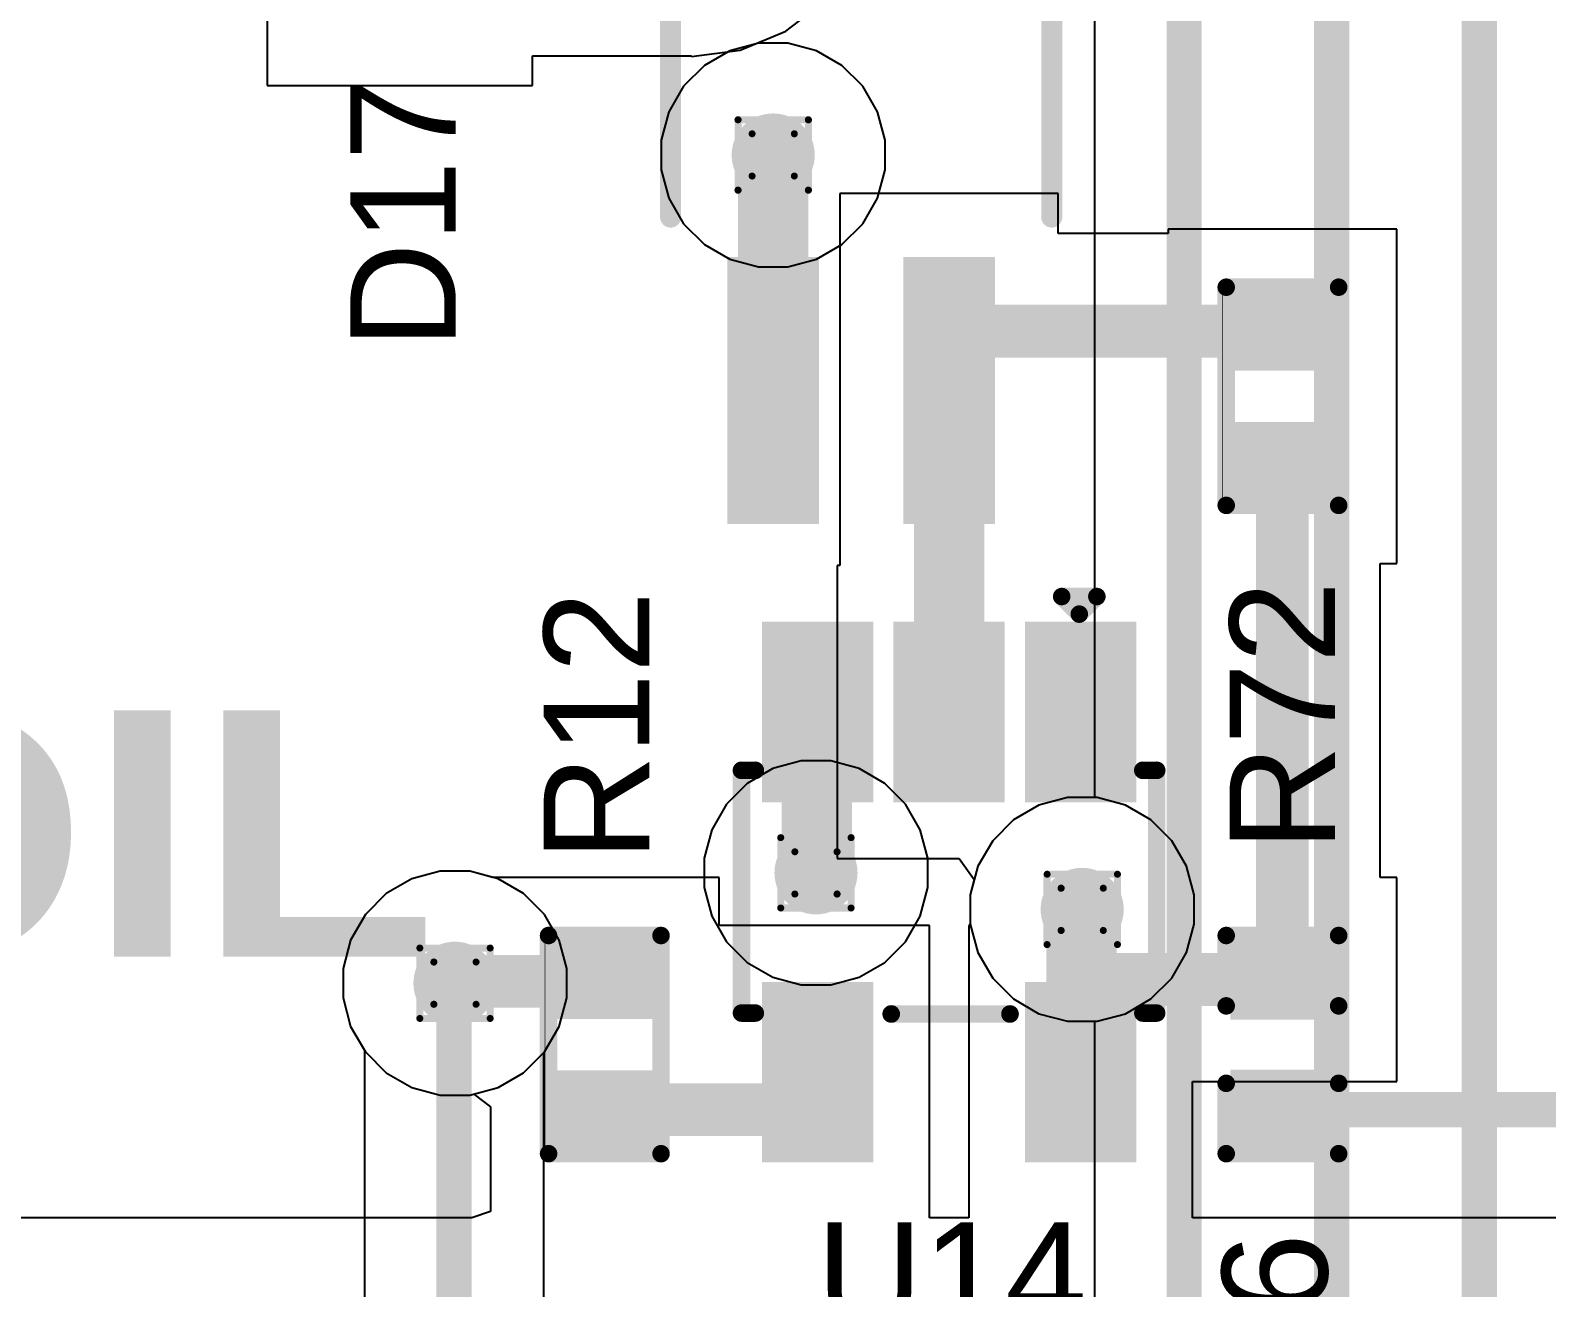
# Model space of a CAD drawing. Header units: inches. Extents: x -5 to 230, y -4 to 159.
# Drawn here: x 24.23 to 35.18, y 53.25 to 62.32 of the extents above; entities that cross this region are included whole.
import ezdxf

# ---------------------------------------------------------------- set-up
doc = ezdxf.new("R2010")
doc.units = ezdxf.units.IN
for name, color, linetype in [('Bottom Layer', 5, 'Continuous'), ('Drill Drawing', 1, 'Continuous'), ('Layer 1', 16, 'Continuous'), ('Layer 2', 76, 'Continuous'), ('Top Layer', 1, 'Continuous'), ('Top Overlay', 2, 'Continuous'), ('Top Paste', 8, 'Continuous'), ('Top Solder', 216, 'Continuous'), ('Via Holes', 16, 'Continuous')]:
    doc.layers.add(name, color=color, linetype=linetype)
doc.styles.add('Arial', font='', dxfattribs={"height": 0.2})
doc.styles.add('Arial Black_Bold', font='', dxfattribs={"height": 0.2})
doc.styles.get('Arial').set_extended_font_data('Arial')
doc.styles.get('Arial Black_Bold').set_extended_font_data('Arial Black', bold=True)

# ---------------------------------------------------------------- blocks, each defined once
blk = doc.blocks.new('SOIC_4_175____61')
at = {"layer": 'Top Layer'}
for points in [[(-2.31, 0.915), (-2.31, 0.355), (-4.137, 0.355), (-4.137, 0.915)], [(4.137, 0.915), (4.137, 0.355), (2.31, 0.355), (2.31, 0.915)], [(-2.31, -0.355), (-2.31, -0.915), (-4.137, -0.915), (-4.137, -0.355)], [(4.137, -0.355), (4.137, -0.915), (2.31, -0.915), (2.31, -0.355)]]:
    blk.add_hatch(color=1, dxfattribs=at).paths.add_polyline_path(points)
at = {"layer": 'Top Paste'}
for points in [[(-2.31, 0.915), (-2.31, 0.355), (-4.137, 0.355), (-4.137, 0.915)], [(4.137, 0.915), (4.137, 0.355), (2.31, 0.355), (2.31, 0.915)], [(-2.31, -0.355), (-2.31, -0.915), (-4.137, -0.915), (-4.137, -0.355)], [(4.137, -0.355), (4.137, -0.915), (2.31, -0.915), (2.31, -0.355)]]:
    blk.add_hatch(color=8, dxfattribs=at).paths.add_polyline_path(points)
at = {"layer": 'Top Solder'}
for points in [[(-2.259, 0.966), (-2.259, 0.304), (-4.188, 0.304), (-4.188, 0.966)], [(4.188, 0.966), (4.188, 0.304), (2.259, 0.304), (2.259, 0.966)], [(-2.259, -0.304), (-2.259, -0.966), (-4.188, -0.966), (-4.188, -0.304)], [(4.188, -0.304), (4.188, -0.966), (2.259, -0.966), (2.259, -0.304)]]:
    blk.add_hatch(color=216, dxfattribs=at).paths.add_polyline_path(points)
at = {"layer": 'Top Overlay'}
for points in [[(1.971, 1.376, 0.152, 0.152, 0), (-1.971, 1.376, 0.152, 0.152, 0)], [(-4.468, 0.533, 0.254, 0.254, 0), (-4.468, 0.787, 0.254, 0.254, 0)], [(-4.341, 0.66, 0.254, 0.254, 0), (-4.468, 0.787, 0.254, 0.254, 0)], [(-4.468, 0.533, 0.254, 0.254, 0), (-4.341, 0.66, 0.254, 0.254, 0)], [(1.971, -1.376, 0.152, 0.152, 0), (-1.971, -1.376, 0.152, 0.152, 0)]]:
    blk.add_lwpolyline(points, format="xyseb", dxfattribs=at)
for points in [[(-2.009, 1.376, 0.0762, 0.0762, 1), (-1.933, 1.376, 0.0762, 0.0762, 1)], [(1.933, 1.376, 0.0762, 0.0762, 1), (2.009, 1.376, 0.0762, 0.0762, 1)], [(-4.532, 0.787, 0.127, 0.127, 1), (-4.405, 0.787, 0.127, 0.127, 1)], [(-4.532, 0.787, 0.127, 0.127, 1), (-4.405, 0.787, 0.127, 0.127, 1)], [(-4.405, 0.66, 0.127, 0.127, 1), (-4.278, 0.66, 0.127, 0.127, 1)], [(-4.405, 0.66, 0.127, 0.127, 1), (-4.278, 0.66, 0.127, 0.127, 1)], [(-4.532, 0.533, 0.127, 0.127, 1), (-4.405, 0.533, 0.127, 0.127, 1)], [(-4.532, 0.533, 0.127, 0.127, 1), (-4.405, 0.533, 0.127, 0.127, 1)], [(-2.009, -1.376, 0.0762, 0.0762, 1), (-1.933, -1.376, 0.0762, 0.0762, 1)], [(1.933, -1.376, 0.0762, 0.0762, 1), (2.009, -1.376, 0.0762, 0.0762, 1)]]:
    blk.add_lwpolyline(points, format="xyseb", close=True, dxfattribs=at)
blk = doc.blocks.new('SOT_23_5_62')
at = {"layer": 'Top Layer'}
for points in [[(-1.85, 1.25), (-0.75, 1.25), (-0.75, 0.65), (-1.85, 0.65)], [(0.75, 1.25), (1.85, 1.25), (1.85, 0.65), (0.75, 0.65)], [(-1.85, 0.3), (-0.75, 0.3), (-0.75, -0.3), (-1.85, -0.3)], [(-1.85, -0.65), (-0.75, -0.65), (-0.75, -1.25), (-1.85, -1.25)], [(0.75, -0.65), (1.85, -0.65), (1.85, -1.25), (0.75, -1.25)]]:
    blk.add_hatch(color=1, dxfattribs=at).paths.add_polyline_path(points)
at = {"layer": 'Top Paste'}
for points in [[(-1.85, 1.25), (-0.75, 1.25), (-0.75, 0.65), (-1.85, 0.65)], [(0.75, 1.25), (1.85, 1.25), (1.85, 0.65), (0.75, 0.65)], [(-1.85, 0.3), (-0.75, 0.3), (-0.75, -0.3), (-1.85, -0.3)], [(-1.85, -0.65), (-0.75, -0.65), (-0.75, -1.25), (-1.85, -1.25)], [(0.75, -0.65), (1.85, -0.65), (1.85, -1.25), (0.75, -1.25)]]:
    blk.add_hatch(color=8, dxfattribs=at).paths.add_polyline_path(points)
at = {"layer": 'Top Solder'}
for points in [[(-1.952, 1.352), (-0.648, 1.352), (-0.648, 0.548), (-1.952, 0.548)], [(0.648, 1.352), (1.952, 1.352), (1.952, 0.548), (0.648, 0.548)], [(-1.952, 0.402), (-0.648, 0.402), (-0.648, -0.402), (-1.952, -0.402)], [(-1.952, -0.548), (-0.648, -0.548), (-0.648, -1.352), (-1.952, -1.352)], [(0.648, -0.548), (1.952, -0.548), (1.952, -1.352), (0.648, -1.352)]]:
    blk.add_hatch(color=216, dxfattribs=at).paths.add_polyline_path(points)
at = {"layer": 'Top Overlay'}
for points in [[(-0.879, 1.399, 0.127, 0.127, 0), (-0.879, 1.499, 0.127, 0.127, 0)], [(0.874, 1.499, 0.127, 0.127, 0), (-0.879, 1.499, 0.127, 0.127, 0)], [(0.874, 1.399, 0.127, 0.127, 0), (0.874, 1.499, 0.127, 0.127, 0)], [(-2.134, 0.813, 0.127, 0.127, 0), (-2.134, 1.067, 0.127, 0.127, 0)], [(-2.007, 0.94, 0.127, 0.127, 0), (-2.134, 1.067, 0.127, 0.127, 0)], [(-2.134, 0.813, 0.127, 0.127, 0), (-2.007, 0.94, 0.127, 0.127, 0)], [(0.88, -0.418, 0.127, 0.127, 0), (0.88, 0.44, 0.127, 0.127, 0)], [(-0.879, -1.499, 0.127, 0.127, 0), (-0.879, -1.399, 0.127, 0.127, 0)], [(0.874, -1.499, 0.127, 0.127, 0), (0.874, -1.399, 0.127, 0.127, 0)], [(0.874, -1.499, 0.127, 0.127, 0), (-0.879, -1.499, 0.127, 0.127, 0)]]:
    blk.add_lwpolyline(points, format="xyseb", dxfattribs=at)
for points in [[(-0.911, 1.499, 0.0635, 0.0635, 1), (-0.847, 1.499, 0.0635, 0.0635, 1)], [(-0.911, 1.499, 0.0635, 0.0635, 1), (-0.847, 1.499, 0.0635, 0.0635, 1)], [(0.842, 1.499, 0.0635, 0.0635, 1), (0.905, 1.499, 0.0635, 0.0635, 1)], [(0.842, 1.499, 0.0635, 0.0635, 1), (0.905, 1.499, 0.0635, 0.0635, 1)], [(-0.911, 1.399, 0.0635, 0.0635, 1), (-0.847, 1.399, 0.0635, 0.0635, 1)], [(0.842, 1.399, 0.0635, 0.0635, 1), (0.905, 1.399, 0.0635, 0.0635, 1)], [(-2.165, 1.067, 0.0635, 0.0635, 1), (-2.102, 1.067, 0.0635, 0.0635, 1)], [(-2.165, 1.067, 0.0635, 0.0635, 1), (-2.102, 1.067, 0.0635, 0.0635, 1)], [(-2.038, 0.94, 0.0635, 0.0635, 1), (-1.975, 0.94, 0.0635, 0.0635, 1)], [(-2.038, 0.94, 0.0635, 0.0635, 1), (-1.975, 0.94, 0.0635, 0.0635, 1)], [(-2.165, 0.813, 0.0635, 0.0635, 1), (-2.102, 0.813, 0.0635, 0.0635, 1)], [(-2.165, 0.813, 0.0635, 0.0635, 1), (-2.102, 0.813, 0.0635, 0.0635, 1)], [(0.848, 0.44, 0.0635, 0.0635, 1), (0.912, 0.44, 0.0635, 0.0635, 1)], [(0.848, -0.418, 0.0635, 0.0635, 1), (0.912, -0.418, 0.0635, 0.0635, 1)], [(-0.911, -1.399, 0.0635, 0.0635, 1), (-0.847, -1.399, 0.0635, 0.0635, 1)], [(0.842, -1.399, 0.0635, 0.0635, 1), (0.905, -1.399, 0.0635, 0.0635, 1)], [(-0.911, -1.499, 0.0635, 0.0635, 1), (-0.847, -1.499, 0.0635, 0.0635, 1)], [(-0.911, -1.499, 0.0635, 0.0635, 1), (-0.847, -1.499, 0.0635, 0.0635, 1)], [(0.842, -1.499, 0.0635, 0.0635, 1), (0.905, -1.499, 0.0635, 0.0635, 1)], [(0.842, -1.499, 0.0635, 0.0635, 1), (0.905, -1.499, 0.0635, 0.0635, 1)]]:
    blk.add_lwpolyline(points, format="xyseb", close=True, dxfattribs=at)
blk = doc.blocks.new('R___0402_108')
at = {"layer": 'Top Layer'}
for points in [[(-0.699, -0.318), (-0.699, 0.317), (-0.241, 0.317), (-0.241, -0.318)], [(0.241, -0.318), (0.241, 0.317), (0.699, 0.317), (0.699, -0.318)]]:
    blk.add_hatch(color=1, dxfattribs=at).paths.add_polyline_path(points)
at = {"layer": 'Top Paste'}
for points in [[(-0.699, -0.318), (-0.699, 0.317), (-0.241, 0.317), (-0.241, -0.318)], [(0.241, -0.318), (0.241, 0.317), (0.699, 0.317), (0.699, -0.318)]]:
    blk.add_hatch(color=8, dxfattribs=at).paths.add_polyline_path(points)
at = {"layer": 'Top Solder'}
for points in [[(-0.754, -0.373), (-0.754, 0.373), (-0.186, 0.373), (-0.186, -0.373)], [(0.186, -0.373), (0.186, 0.373), (0.754, 0.373), (0.754, -0.373)]]:
    blk.add_hatch(color=216, dxfattribs=at).paths.add_polyline_path(points)
at = {"layer": 'Top Overlay'}
for points in [[(0.787, 0.406, 0.127, 0.127, 0), (-0.787, 0.406, 0.127, 0.127, 0)], [(-0.787, -0.406, 0.127, 0.127, 0), (-0.787, 0.406, 0.127, 0.127, 0)], [(0.787, -0.406, 0.127, 0.127, 0), (0.787, 0.406, 0.127, 0.127, 0)], [(0.787, -0.406, 0.127, 0.127, 0), (-0.787, -0.406, 0.127, 0.127, 0)], [(0.813, -0.432, 0.00323, 0.00323, 0), (-0.813, -0.432, 0.00323, 0.00323, 0)]]:
    blk.add_lwpolyline(points, format="xyseb", dxfattribs=at)
for points in [[(-0.819, 0.406, 0.0635, 0.0635, 1), (-0.756, 0.406, 0.0635, 0.0635, 1)], [(-0.819, 0.406, 0.0635, 0.0635, 1), (-0.756, 0.406, 0.0635, 0.0635, 1)], [(0.756, 0.406, 0.0635, 0.0635, 1), (0.819, 0.406, 0.0635, 0.0635, 1)], [(0.756, 0.406, 0.0635, 0.0635, 1), (0.819, 0.406, 0.0635, 0.0635, 1)], [(-0.819, -0.406, 0.0635, 0.0635, 1), (-0.756, -0.406, 0.0635, 0.0635, 1)], [(-0.819, -0.406, 0.0635, 0.0635, 1), (-0.756, -0.406, 0.0635, 0.0635, 1)], [(-0.814, -0.432, 0.00161, 0.00161, 1), (-0.812, -0.432, 0.00161, 0.00161, 1)], [(0.756, -0.406, 0.0635, 0.0635, 1), (0.819, -0.406, 0.0635, 0.0635, 1)], [(0.756, -0.406, 0.0635, 0.0635, 1), (0.819, -0.406, 0.0635, 0.0635, 1)], [(0.812, -0.432, 0.00161, 0.00161, 1), (0.814, -0.432, 0.00161, 0.00161, 1)]]:
    blk.add_lwpolyline(points, format="xyseb", close=True, dxfattribs=at)
blk = doc.blocks.new('R___0402_168')
at = {"layer": 'Top Layer'}
for points in [[(-0.699, -0.318), (-0.699, 0.317), (-0.241, 0.317), (-0.241, -0.318)], [(0.241, -0.318), (0.241, 0.317), (0.699, 0.317), (0.699, -0.318)]]:
    blk.add_hatch(color=1, dxfattribs=at).paths.add_polyline_path(points)
at = {"layer": 'Top Paste'}
for points in [[(-0.699, -0.318), (-0.699, 0.317), (-0.241, 0.317), (-0.241, -0.318)], [(0.241, -0.318), (0.241, 0.317), (0.699, 0.317), (0.699, -0.318)]]:
    blk.add_hatch(color=8, dxfattribs=at).paths.add_polyline_path(points)
at = {"layer": 'Top Solder'}
for points in [[(-0.754, -0.373), (-0.754, 0.373), (-0.186, 0.373), (-0.186, -0.373)], [(0.186, -0.373), (0.186, 0.373), (0.754, 0.373), (0.754, -0.373)]]:
    blk.add_hatch(color=216, dxfattribs=at).paths.add_polyline_path(points)
at = {"layer": 'Top Overlay'}
for points in [[(-0.787, -0.406, 0.127, 0.127, 0), (-0.787, 0.406, 0.127, 0.127, 0)], [(0.787, 0.406, 0.127, 0.127, 0), (-0.787, 0.406, 0.127, 0.127, 0)], [(0.787, -0.406, 0.127, 0.127, 0), (0.787, 0.406, 0.127, 0.127, 0)], [(0.787, -0.406, 0.127, 0.127, 0), (-0.787, -0.406, 0.127, 0.127, 0)], [(0.813, -0.432, 0.00323, 0.00323, 0), (-0.813, -0.432, 0.00323, 0.00323, 0)]]:
    blk.add_lwpolyline(points, format="xyseb", dxfattribs=at)
for points in [[(-0.819, 0.406, 0.0635, 0.0635, 1), (-0.756, 0.406, 0.0635, 0.0635, 1)], [(-0.819, 0.406, 0.0635, 0.0635, 1), (-0.756, 0.406, 0.0635, 0.0635, 1)], [(0.756, 0.406, 0.0635, 0.0635, 1), (0.819, 0.406, 0.0635, 0.0635, 1)], [(0.756, 0.406, 0.0635, 0.0635, 1), (0.819, 0.406, 0.0635, 0.0635, 1)], [(-0.819, -0.406, 0.0635, 0.0635, 1), (-0.756, -0.406, 0.0635, 0.0635, 1)], [(-0.819, -0.406, 0.0635, 0.0635, 1), (-0.756, -0.406, 0.0635, 0.0635, 1)], [(-0.814, -0.432, 0.00161, 0.00161, 1), (-0.812, -0.432, 0.00161, 0.00161, 1)], [(0.756, -0.406, 0.0635, 0.0635, 1), (0.819, -0.406, 0.0635, 0.0635, 1)], [(0.756, -0.406, 0.0635, 0.0635, 1), (0.819, -0.406, 0.0635, 0.0635, 1)], [(0.812, -0.432, 0.00161, 0.00161, 1), (0.814, -0.432, 0.00161, 0.00161, 1)]]:
    blk.add_lwpolyline(points, format="xyseb", close=True, dxfattribs=at)
blk = doc.blocks.new('C___0402_227')
at = {"layer": 'Top Layer'}
for points in [[(-0.699, -0.318), (-0.699, 0.317), (-0.241, 0.317), (-0.241, -0.318)], [(0.241, -0.318), (0.241, 0.317), (0.699, 0.317), (0.699, -0.318)]]:
    blk.add_hatch(color=1, dxfattribs=at).paths.add_polyline_path(points)
at = {"layer": 'Top Paste'}
for points in [[(-0.699, -0.318), (-0.699, 0.317), (-0.241, 0.317), (-0.241, -0.318)], [(0.241, -0.318), (0.241, 0.317), (0.699, 0.317), (0.699, -0.318)]]:
    blk.add_hatch(color=8, dxfattribs=at).paths.add_polyline_path(points)
at = {"layer": 'Top Solder'}
for points in [[(-0.758, -0.377), (-0.758, 0.377), (-0.181, 0.377), (-0.181, -0.377)], [(0.181, -0.377), (0.181, 0.377), (0.758, 0.377), (0.758, -0.377)]]:
    blk.add_hatch(color=216, dxfattribs=at).paths.add_polyline_path(points)
at = {"layer": 'Top Overlay'}
for points in [[(-0.787, -0.406, 0.127, 0.127, 0), (-0.787, 0.406, 0.127, 0.127, 0)], [(-0.279, 0.406, 0.127, 0.127, 0), (-0.787, 0.406, 0.127, 0.127, 0)], [(0.787, 0.406, 0.127, 0.127, 0), (0.279, 0.406, 0.127, 0.127, 0)], [(0.787, -0.406, 0.127, 0.127, 0), (0.787, 0.406, 0.127, 0.127, 0)], [(-0.279, -0.406, 0.127, 0.127, 0), (-0.787, -0.406, 0.127, 0.127, 0)], [(0.787, -0.406, 0.127, 0.127, 0), (0.279, -0.406, 0.127, 0.127, 0)]]:
    blk.add_lwpolyline(points, format="xyseb", dxfattribs=at)
for points in [[(-0.819, 0.406, 0.0635, 0.0635, 1), (-0.756, 0.406, 0.0635, 0.0635, 1)], [(-0.819, 0.406, 0.0635, 0.0635, 1), (-0.756, 0.406, 0.0635, 0.0635, 1)], [(-0.311, 0.406, 0.0635, 0.0635, 1), (-0.248, 0.406, 0.0635, 0.0635, 1)], [(0.248, 0.406, 0.0635, 0.0635, 1), (0.311, 0.406, 0.0635, 0.0635, 1)], [(0.756, 0.406, 0.0635, 0.0635, 1), (0.819, 0.406, 0.0635, 0.0635, 1)], [(0.756, 0.406, 0.0635, 0.0635, 1), (0.819, 0.406, 0.0635, 0.0635, 1)], [(-0.819, -0.406, 0.0635, 0.0635, 1), (-0.756, -0.406, 0.0635, 0.0635, 1)], [(-0.819, -0.406, 0.0635, 0.0635, 1), (-0.756, -0.406, 0.0635, 0.0635, 1)], [(-0.311, -0.406, 0.0635, 0.0635, 1), (-0.248, -0.406, 0.0635, 0.0635, 1)], [(0.248, -0.406, 0.0635, 0.0635, 1), (0.311, -0.406, 0.0635, 0.0635, 1)], [(0.756, -0.406, 0.0635, 0.0635, 1), (0.819, -0.406, 0.0635, 0.0635, 1)], [(0.756, -0.406, 0.0635, 0.0635, 1), (0.819, -0.406, 0.0635, 0.0635, 1)]]:
    blk.add_lwpolyline(points, format="xyseb", close=True, dxfattribs=at)

msp = doc.modelspace()

# ---------------------------------------------------------------- hatches: boundary and pattern name
at = {"layer": 'Bottom Layer'}
h = msp.add_hatch(color=5, dxfattribs=at)
edge = h.paths.add_edge_path()
edge.add_arc((29.597, 61.425), 0.3, 0, 360)
h = msp.add_hatch(color=5, dxfattribs=at)
edge = h.paths.add_edge_path()
edge.add_arc((29.906, 56.243), 0.3, 0, 360)
h = msp.add_hatch(color=5, dxfattribs=at)
edge = h.paths.add_edge_path()
edge.add_arc((31.828, 55.979), 0.3, 0, 360)
h = msp.add_hatch(color=5, dxfattribs=at)
edge = h.paths.add_edge_path()
edge.add_arc((27.299, 55.446), 0.3, 0, 360)
at = {"layer": 'Layer 1'}
h = msp.add_hatch(color=16, dxfattribs=at)
edge = h.paths.add_edge_path()
edge.add_arc((29.597, 61.425), 0.3, 0, 360)
h = msp.add_hatch(color=16, dxfattribs=at)
edge = h.paths.add_edge_path()
edge.add_arc((29.906, 56.243), 0.3, 0, 360)
h = msp.add_hatch(color=16, dxfattribs=at)
edge = h.paths.add_edge_path()
edge.add_arc((31.828, 55.979), 0.3, 0, 360)
h = msp.add_hatch(color=16, dxfattribs=at)
edge = h.paths.add_edge_path()
edge.add_arc((27.299, 55.446), 0.3, 0, 360)
at = {"layer": 'Layer 2'}
h = msp.add_hatch(color=76, dxfattribs=at)
edge = h.paths.add_edge_path()
edge.add_arc((29.597, 61.425), 0.3, 0, 360)
h = msp.add_hatch(color=76, dxfattribs=at)
edge = h.paths.add_edge_path()
edge.add_arc((29.906, 56.243), 0.3, 0, 360)
h = msp.add_hatch(color=76, dxfattribs=at)
edge = h.paths.add_edge_path()
edge.add_arc((31.828, 55.979), 0.3, 0, 360)
h = msp.add_hatch(color=76, dxfattribs=at)
edge = h.paths.add_edge_path()
edge.add_arc((27.299, 55.446), 0.3, 0, 360)
at = {"layer": 'Top Layer'}
h = msp.add_hatch(color=1, dxfattribs=at)
edge = h.paths.add_edge_path()
edge.add_arc((29.597, 61.425), 0.3, 0, 360)
h = msp.add_hatch(color=1, dxfattribs=at)
edge = h.paths.add_edge_path()
edge.add_arc((29.906, 56.243), 0.3, 0, 360)
h = msp.add_hatch(color=1, dxfattribs=at)
edge = h.paths.add_edge_path()
edge.add_arc((31.828, 55.979), 0.3, 0, 360)
h = msp.add_hatch(color=1, dxfattribs=at)
edge = h.paths.add_edge_path()
edge.add_arc((27.299, 55.446), 0.3, 0, 360)
at = {"layer": 'Via Holes'}
h = msp.add_hatch(color=7, dxfattribs=at)
edge = h.paths.add_edge_path()
edge.add_arc((29.597, 61.425), 0.15, 0, 360)
h = msp.add_hatch(color=7, dxfattribs=at)
edge = h.paths.add_edge_path()
edge.add_arc((29.906, 56.243), 0.15, 0, 360)
h = msp.add_hatch(color=7, dxfattribs=at)
edge = h.paths.add_edge_path()
edge.add_arc((31.828, 55.979), 0.15, 0, 360)
h = msp.add_hatch(color=7, dxfattribs=at)
edge = h.paths.add_edge_path()
edge.add_arc((27.299, 55.446), 0.15, 0, 360)

# ---------------------------------------------------------------- linework, layer by layer
at = {"layer": 'Bottom Layer'}
for p, q in [((31.917, 66.291), (31.917, 56.787)), ((31.516, 56.732), (31.332, 56.626)), ((31.722, 56.787), (31.516, 56.732)), ((31.917, 56.787), (31.722, 56.787)), ((31.332, 56.626), (31.182, 56.475)), ((31.182, 56.475), (31.075, 56.291)), ((31.075, 56.291), (31.02, 56.085)), ((26.987, 56.199), (26.803, 56.093)), ((27.193, 56.254), (26.987, 56.199)), ((27.406, 56.254), (27.193, 56.254)), ((27.611, 56.199), (27.406, 56.254)), ((27.795, 56.093), (27.611, 56.199)), ((26.803, 56.093), (26.653, 55.942)), ((27.946, 55.942), (27.795, 56.093)), ((31.02, 56.085), (31.02, 55.873)), ((26.653, 55.942), (26.546, 55.758)), ((28.052, 55.758), (27.946, 55.942)), ((31.02, 55.873), (31.075, 55.667)), ((26.546, 55.758), (26.491, 55.553)), ((28.107, 55.553), (28.052, 55.758)), ((31.075, 55.667), (31.182, 55.483)), ((26.491, 55.553), (26.491, 55.34)), ((28.107, 55.34), (28.107, 55.553)), ((31.182, 55.483), (31.332, 55.333)), ((26.491, 55.34), (26.546, 55.134)), ((28.052, 55.134), (28.107, 55.34)), ((31.332, 55.333), (31.516, 55.226)), ((31.516, 55.226), (31.722, 55.171)), ((26.546, 55.134), (26.645, 54.964)), ((27.946, 54.95), (28.052, 55.134)), ((31.722, 55.171), (31.917, 55.171)), ((31.917, 55.171), (31.917, 51.317)), ((26.645, 54.964), (26.645, 32.029)), ((27.94, 54.944), (27.946, 54.95)), ((27.94, 49.616), (27.94, 54.944))]:
    msp.add_line(p, q, dxfattribs=at)
for points in [[(32.564, 50.823, 0.254, 0.254, 0), (32.564, 66.291, 0.254, 0.254, 0)], [(33.63, 50.823, 0.254, 0.254, 0), (33.63, 65.407, 0.254, 0.254, 0)], [(34.696, 50.823, 0.254, 0.254, 0), (34.696, 63.674, 0.254, 0.254, 0)], [(27.292, 32.029, 0.254, 0.254, 0), (27.292, 55.372, 0.254, 0.254, 0)]]:
    msp.add_lwpolyline(points, format="xyseb", dxfattribs=at)
msp.add_lwpolyline([(27.229, 55.372, 0.127, 0.127, 1), (27.356, 55.372, 0.127, 0.127, 1)], format="xyseb", close=True, dxfattribs=at)
at = {"layer": 'Drill Drawing'}
for points in [[(29.343, 61.679, 0.0508, 0.0508, 0), (29.851, 61.679, 0.0508, 0.0508, 0)], [(29.343, 61.171, 0.0508, 0.0508, 0), (29.343, 61.679, 0.0508, 0.0508, 0)], [(29.851, 61.171, 0.0508, 0.0508, 0), (29.851, 61.679, 0.0508, 0.0508, 0)], [(29.445, 61.578, 0.0508, 0.0508, 0), (29.749, 61.578, 0.0508, 0.0508, 0)], [(29.445, 61.273, 0.0508, 0.0508, 0), (29.445, 61.578, 0.0508, 0.0508, 0)], [(29.749, 61.273, 0.0508, 0.0508, 0), (29.749, 61.578, 0.0508, 0.0508, 0)], [(29.445, 61.273, 0.0508, 0.0508, 0), (29.749, 61.273, 0.0508, 0.0508, 0)], [(29.343, 61.171, 0.0508, 0.0508, 0), (29.851, 61.171, 0.0508, 0.0508, 0)], [(29.652, 56.497, 0.0508, 0.0508, 0), (30.16, 56.497, 0.0508, 0.0508, 0)], [(29.652, 55.989, 0.0508, 0.0508, 0), (29.652, 56.497, 0.0508, 0.0508, 0)], [(30.16, 55.989, 0.0508, 0.0508, 0), (30.16, 56.497, 0.0508, 0.0508, 0)], [(29.753, 56.395, 0.0508, 0.0508, 0), (30.058, 56.395, 0.0508, 0.0508, 0)], [(29.753, 56.09, 0.0508, 0.0508, 0), (29.753, 56.395, 0.0508, 0.0508, 0)], [(30.058, 56.09, 0.0508, 0.0508, 0), (30.058, 56.395, 0.0508, 0.0508, 0)], [(31.574, 56.233, 0.0508, 0.0508, 0), (32.082, 56.233, 0.0508, 0.0508, 0)], [(31.574, 55.725, 0.0508, 0.0508, 0), (31.574, 56.233, 0.0508, 0.0508, 0)], [(32.082, 55.725, 0.0508, 0.0508, 0), (32.082, 56.233, 0.0508, 0.0508, 0)], [(29.753, 56.09, 0.0508, 0.0508, 0), (30.058, 56.09, 0.0508, 0.0508, 0)], [(31.676, 56.132, 0.0508, 0.0508, 0), (31.981, 56.132, 0.0508, 0.0508, 0)], [(31.676, 55.827, 0.0508, 0.0508, 0), (31.676, 56.132, 0.0508, 0.0508, 0)], [(31.981, 55.827, 0.0508, 0.0508, 0), (31.981, 56.132, 0.0508, 0.0508, 0)], [(29.652, 55.989, 0.0508, 0.0508, 0), (30.16, 55.989, 0.0508, 0.0508, 0)], [(31.676, 55.827, 0.0508, 0.0508, 0), (31.981, 55.827, 0.0508, 0.0508, 0)], [(31.574, 55.725, 0.0508, 0.0508, 0), (32.082, 55.725, 0.0508, 0.0508, 0)], [(27.045, 55.7, 0.0508, 0.0508, 0), (27.553, 55.7, 0.0508, 0.0508, 0)], [(27.045, 55.192, 0.0508, 0.0508, 0), (27.045, 55.7, 0.0508, 0.0508, 0)], [(27.147, 55.599, 0.0508, 0.0508, 0), (27.452, 55.599, 0.0508, 0.0508, 0)], [(27.147, 55.294, 0.0508, 0.0508, 0), (27.147, 55.599, 0.0508, 0.0508, 0)], [(27.452, 55.294, 0.0508, 0.0508, 0), (27.452, 55.599, 0.0508, 0.0508, 0)], [(27.553, 55.192, 0.0508, 0.0508, 0), (27.553, 55.7, 0.0508, 0.0508, 0)], [(27.147, 55.294, 0.0508, 0.0508, 0), (27.452, 55.294, 0.0508, 0.0508, 0)], [(27.045, 55.192, 0.0508, 0.0508, 0), (27.553, 55.192, 0.0508, 0.0508, 0)]]:
    msp.add_lwpolyline(points, format="xyseb", dxfattribs=at)
for points in [[(29.33, 61.679, 0.0254, 0.0254, 1), (29.356, 61.679, 0.0254, 0.0254, 1)], [(29.33, 61.679, 0.0254, 0.0254, 1), (29.356, 61.679, 0.0254, 0.0254, 1)], [(29.838, 61.679, 0.0254, 0.0254, 1), (29.864, 61.679, 0.0254, 0.0254, 1)], [(29.838, 61.679, 0.0254, 0.0254, 1), (29.864, 61.679, 0.0254, 0.0254, 1)], [(29.432, 61.578, 0.0254, 0.0254, 1), (29.457, 61.578, 0.0254, 0.0254, 1)], [(29.432, 61.578, 0.0254, 0.0254, 1), (29.457, 61.578, 0.0254, 0.0254, 1)], [(29.737, 61.578, 0.0254, 0.0254, 1), (29.762, 61.578, 0.0254, 0.0254, 1)], [(29.737, 61.578, 0.0254, 0.0254, 1), (29.762, 61.578, 0.0254, 0.0254, 1)], [(29.432, 61.273, 0.0254, 0.0254, 1), (29.457, 61.273, 0.0254, 0.0254, 1)], [(29.432, 61.273, 0.0254, 0.0254, 1), (29.457, 61.273, 0.0254, 0.0254, 1)], [(29.737, 61.273, 0.0254, 0.0254, 1), (29.762, 61.273, 0.0254, 0.0254, 1)], [(29.737, 61.273, 0.0254, 0.0254, 1), (29.762, 61.273, 0.0254, 0.0254, 1)], [(29.33, 61.171, 0.0254, 0.0254, 1), (29.356, 61.171, 0.0254, 0.0254, 1)], [(29.33, 61.171, 0.0254, 0.0254, 1), (29.356, 61.171, 0.0254, 0.0254, 1)], [(29.838, 61.171, 0.0254, 0.0254, 1), (29.864, 61.171, 0.0254, 0.0254, 1)], [(29.838, 61.171, 0.0254, 0.0254, 1), (29.864, 61.171, 0.0254, 0.0254, 1)], [(29.639, 56.497, 0.0254, 0.0254, 1), (29.664, 56.497, 0.0254, 0.0254, 1)], [(29.639, 56.497, 0.0254, 0.0254, 1), (29.664, 56.497, 0.0254, 0.0254, 1)], [(30.147, 56.497, 0.0254, 0.0254, 1), (30.172, 56.497, 0.0254, 0.0254, 1)], [(30.147, 56.497, 0.0254, 0.0254, 1), (30.172, 56.497, 0.0254, 0.0254, 1)], [(29.741, 56.395, 0.0254, 0.0254, 1), (29.766, 56.395, 0.0254, 0.0254, 1)], [(29.741, 56.395, 0.0254, 0.0254, 1), (29.766, 56.395, 0.0254, 0.0254, 1)], [(30.045, 56.395, 0.0254, 0.0254, 1), (30.071, 56.395, 0.0254, 0.0254, 1)], [(30.045, 56.395, 0.0254, 0.0254, 1), (30.071, 56.395, 0.0254, 0.0254, 1)], [(31.562, 56.233, 0.0254, 0.0254, 1), (31.587, 56.233, 0.0254, 0.0254, 1)], [(31.562, 56.233, 0.0254, 0.0254, 1), (31.587, 56.233, 0.0254, 0.0254, 1)], [(32.07, 56.233, 0.0254, 0.0254, 1), (32.095, 56.233, 0.0254, 0.0254, 1)], [(32.07, 56.233, 0.0254, 0.0254, 1), (32.095, 56.233, 0.0254, 0.0254, 1)], [(29.741, 56.09, 0.0254, 0.0254, 1), (29.766, 56.09, 0.0254, 0.0254, 1)], [(29.741, 56.09, 0.0254, 0.0254, 1), (29.766, 56.09, 0.0254, 0.0254, 1)], [(30.045, 56.09, 0.0254, 0.0254, 1), (30.071, 56.09, 0.0254, 0.0254, 1)], [(30.045, 56.09, 0.0254, 0.0254, 1), (30.071, 56.09, 0.0254, 0.0254, 1)], [(31.663, 56.132, 0.0254, 0.0254, 1), (31.689, 56.132, 0.0254, 0.0254, 1)], [(31.663, 56.132, 0.0254, 0.0254, 1), (31.689, 56.132, 0.0254, 0.0254, 1)], [(31.968, 56.132, 0.0254, 0.0254, 1), (31.993, 56.132, 0.0254, 0.0254, 1)], [(31.968, 56.132, 0.0254, 0.0254, 1), (31.993, 56.132, 0.0254, 0.0254, 1)], [(29.639, 55.989, 0.0254, 0.0254, 1), (29.664, 55.989, 0.0254, 0.0254, 1)], [(29.639, 55.989, 0.0254, 0.0254, 1), (29.664, 55.989, 0.0254, 0.0254, 1)], [(30.147, 55.989, 0.0254, 0.0254, 1), (30.172, 55.989, 0.0254, 0.0254, 1)], [(30.147, 55.989, 0.0254, 0.0254, 1), (30.172, 55.989, 0.0254, 0.0254, 1)], [(31.663, 55.827, 0.0254, 0.0254, 1), (31.689, 55.827, 0.0254, 0.0254, 1)], [(31.663, 55.827, 0.0254, 0.0254, 1), (31.689, 55.827, 0.0254, 0.0254, 1)], [(31.968, 55.827, 0.0254, 0.0254, 1), (31.993, 55.827, 0.0254, 0.0254, 1)], [(31.968, 55.827, 0.0254, 0.0254, 1), (31.993, 55.827, 0.0254, 0.0254, 1)], [(31.562, 55.725, 0.0254, 0.0254, 1), (31.587, 55.725, 0.0254, 0.0254, 1)], [(31.562, 55.725, 0.0254, 0.0254, 1), (31.587, 55.725, 0.0254, 0.0254, 1)], [(32.07, 55.725, 0.0254, 0.0254, 1), (32.095, 55.725, 0.0254, 0.0254, 1)], [(32.07, 55.725, 0.0254, 0.0254, 1), (32.095, 55.725, 0.0254, 0.0254, 1)], [(27.033, 55.7, 0.0254, 0.0254, 1), (27.058, 55.7, 0.0254, 0.0254, 1)], [(27.033, 55.7, 0.0254, 0.0254, 1), (27.058, 55.7, 0.0254, 0.0254, 1)], [(27.134, 55.599, 0.0254, 0.0254, 1), (27.16, 55.599, 0.0254, 0.0254, 1)], [(27.134, 55.599, 0.0254, 0.0254, 1), (27.16, 55.599, 0.0254, 0.0254, 1)], [(27.439, 55.599, 0.0254, 0.0254, 1), (27.464, 55.599, 0.0254, 0.0254, 1)], [(27.439, 55.599, 0.0254, 0.0254, 1), (27.464, 55.599, 0.0254, 0.0254, 1)], [(27.541, 55.7, 0.0254, 0.0254, 1), (27.566, 55.7, 0.0254, 0.0254, 1)], [(27.541, 55.7, 0.0254, 0.0254, 1), (27.566, 55.7, 0.0254, 0.0254, 1)], [(27.134, 55.294, 0.0254, 0.0254, 1), (27.16, 55.294, 0.0254, 0.0254, 1)], [(27.134, 55.294, 0.0254, 0.0254, 1), (27.16, 55.294, 0.0254, 0.0254, 1)], [(27.439, 55.294, 0.0254, 0.0254, 1), (27.464, 55.294, 0.0254, 0.0254, 1)], [(27.439, 55.294, 0.0254, 0.0254, 1), (27.464, 55.294, 0.0254, 0.0254, 1)], [(27.033, 55.192, 0.0254, 0.0254, 1), (27.058, 55.192, 0.0254, 0.0254, 1)], [(27.033, 55.192, 0.0254, 0.0254, 1), (27.058, 55.192, 0.0254, 0.0254, 1)], [(27.541, 55.192, 0.0254, 0.0254, 1), (27.566, 55.192, 0.0254, 0.0254, 1)], [(27.541, 55.192, 0.0254, 0.0254, 1), (27.566, 55.192, 0.0254, 0.0254, 1)]]:
    msp.add_lwpolyline(points, format="xyseb", close=True, dxfattribs=at)
at = {"layer": 'Layer 1'}
for p, q in [((31.516, 56.732), (31.332, 56.626)), ((31.722, 56.787), (31.516, 56.732)), ((31.935, 56.787), (31.722, 56.787)), ((32.14, 56.732), (31.935, 56.787)), ((32.324, 56.626), (32.14, 56.732)), ((31.332, 56.626), (31.182, 56.475)), ((32.475, 56.475), (32.324, 56.626)), ((31.182, 56.475), (31.075, 56.291)), ((32.581, 56.291), (32.475, 56.475)), ((31.075, 56.291), (31.02, 56.085)), ((32.636, 56.085), (32.581, 56.291)), ((26.987, 56.199), (26.803, 56.093)), ((27.193, 56.254), (26.987, 56.199)), ((27.406, 56.254), (27.193, 56.254)), ((27.611, 56.199), (27.406, 56.254)), ((27.795, 56.093), (27.611, 56.199)), ((26.803, 56.093), (26.653, 55.942)), ((27.946, 55.942), (27.795, 56.093)), ((31.02, 56.085), (31.02, 55.873)), ((32.636, 55.873), (32.636, 56.085)), ((26.653, 55.942), (26.546, 55.758)), ((28.052, 55.758), (27.946, 55.942)), ((31.02, 55.873), (31.075, 55.667)), ((32.581, 55.667), (32.636, 55.873)), ((26.546, 55.758), (26.491, 55.553)), ((28.107, 55.553), (28.052, 55.758)), ((31.075, 55.667), (31.182, 55.483)), ((32.475, 55.483), (32.581, 55.667)), ((26.491, 55.553), (26.491, 55.34)), ((28.107, 55.34), (28.107, 55.553)), ((31.182, 55.483), (31.332, 55.333)), ((32.324, 55.333), (32.475, 55.483)), ((26.491, 55.34), (26.546, 55.134)), ((28.052, 55.134), (28.107, 55.34)), ((31.332, 55.333), (31.516, 55.226)), ((32.14, 55.226), (32.324, 55.333)), ((31.516, 55.226), (31.722, 55.171)), ((31.935, 55.171), (32.14, 55.226)), ((26.546, 55.134), (26.653, 54.95)), ((27.946, 54.95), (28.052, 55.134)), ((31.722, 55.171), (31.935, 55.171)), ((26.653, 54.95), (26.803, 54.8)), ((27.795, 54.8), (27.946, 54.95)), ((26.803, 54.8), (26.987, 54.693)), ((27.611, 54.693), (27.795, 54.8)), ((26.987, 54.693), (27.193, 54.638)), ((27.193, 54.638), (27.406, 54.638)), ((27.406, 54.638), (27.611, 54.693))]:
    msp.add_line(p, q, dxfattribs=at)
at = {"layer": 'Layer 2'}
for p, q in [((29.491, 62.233), (29.285, 62.178)), ((29.703, 62.233), (29.491, 62.233)), ((29.909, 62.178), (29.703, 62.233)), ((29.285, 62.178), (29.101, 62.072)), ((30.093, 62.072), (29.909, 62.178)), ((29.101, 62.072), (28.95, 61.921)), ((30.244, 61.921), (30.093, 62.072)), ((28.95, 61.921), (28.844, 61.737)), ((30.35, 61.737), (30.244, 61.921)), ((28.844, 61.737), (28.789, 61.532)), ((30.405, 61.532), (30.35, 61.737)), ((28.789, 61.532), (28.789, 61.319)), ((30.405, 61.319), (30.405, 61.532)), ((28.789, 61.319), (28.844, 61.113)), ((30.35, 61.113), (30.405, 61.319)), ((28.844, 61.113), (28.95, 60.929)), ((30.244, 60.929), (30.35, 61.113)), ((28.95, 60.929), (29.101, 60.779)), ((30.093, 60.779), (30.244, 60.929)), ((29.101, 60.779), (29.285, 60.672)), ((29.909, 60.672), (30.093, 60.779)), ((29.285, 60.672), (29.491, 60.617)), ((29.703, 60.617), (29.909, 60.672)), ((29.491, 60.617), (29.703, 60.617)), ((29.799, 57.051), (29.594, 56.995)), ((30.012, 57.051), (29.799, 57.051)), ((30.218, 56.995), (30.012, 57.051)), ((29.594, 56.995), (29.41, 56.889)), ((30.402, 56.889), (30.218, 56.995)), ((29.41, 56.889), (29.259, 56.739)), ((30.552, 56.739), (30.402, 56.889)), ((29.259, 56.739), (29.153, 56.554)), ((30.659, 56.554), (30.552, 56.739)), ((29.153, 56.554), (29.098, 56.349)), ((30.714, 56.349), (30.659, 56.554)), ((29.098, 56.349), (29.098, 56.136)), ((30.714, 56.136), (30.714, 56.349)), ((26.987, 56.199), (26.803, 56.093)), ((27.193, 56.254), (26.987, 56.199)), ((27.406, 56.254), (27.193, 56.254)), ((27.611, 56.199), (27.406, 56.254)), ((27.795, 56.093), (27.611, 56.199)), ((26.803, 56.093), (26.653, 55.942)), ((27.946, 55.942), (27.795, 56.093)), ((29.098, 56.136), (29.153, 55.931)), ((30.659, 55.931), (30.714, 56.136)), ((26.653, 55.942), (26.546, 55.758)), ((28.052, 55.758), (27.946, 55.942)), ((29.153, 55.931), (29.259, 55.746)), ((30.552, 55.746), (30.659, 55.931)), ((26.546, 55.758), (26.491, 55.553)), ((28.107, 55.553), (28.052, 55.758)), ((29.259, 55.746), (29.41, 55.596)), ((30.402, 55.596), (30.552, 55.746)), ((26.491, 55.553), (26.491, 55.34)), ((28.107, 55.34), (28.107, 55.553)), ((29.41, 55.596), (29.594, 55.49)), ((30.218, 55.49), (30.402, 55.596)), ((29.594, 55.49), (29.799, 55.435)), ((29.799, 55.435), (30.012, 55.435)), ((30.012, 55.435), (30.218, 55.49)), ((26.491, 55.34), (26.546, 55.134)), ((28.052, 55.134), (28.107, 55.34)), ((26.546, 55.134), (26.653, 54.95)), ((27.946, 54.95), (28.052, 55.134)), ((26.653, 54.95), (26.803, 54.8)), ((27.795, 54.8), (27.946, 54.95)), ((26.803, 54.8), (26.987, 54.693)), ((27.611, 54.693), (27.795, 54.8)), ((26.987, 54.693), (27.193, 54.638)), ((27.193, 54.638), (27.406, 54.638)), ((27.406, 54.638), (27.611, 54.693))]:
    msp.add_line(p, q, dxfattribs=at)
at = {"layer": 'Top Layer'}
for p, q in [((25.943, 63.892), (25.943, 61.926)), ((29.688, 62.318), (29.971, 62.535)), ((29.359, 62.181), (29.688, 62.318)), ((27.859, 61.926), (27.859, 62.14)), ((27.859, 62.14), (29.006, 62.14)), ((29.006, 62.135), (29.359, 62.181)), ((29.006, 62.14), (29.006, 62.135)), ((25.943, 61.926), (27.859, 61.926)), ((31.655, 61.146), (30.079, 61.146)), ((30.079, 61.146), (30.079, 58.462)), ((31.655, 60.857), (31.655, 61.146)), ((34.099, 60.89), (32.449, 60.89)), ((32.449, 60.89), (32.449, 60.857)), ((34.099, 59.416), (34.099, 60.89)), ((32.449, 60.857), (31.655, 60.857)), ((34.099, 58.477), (34.099, 59.416)), ((33.979, 56.21), (33.979, 58.477)), ((33.979, 58.477), (34.099, 58.477)), ((30.079, 58.462), (30.059, 58.462)), ((30.059, 58.462), (30.059, 56.346)), ((30.059, 56.346), (30.94, 56.346)), ((30.94, 56.346), (31.049, 56.194)), ((26.987, 56.199), (26.803, 56.093)), ((27.193, 56.254), (26.987, 56.199)), ((27.406, 56.254), (27.193, 56.254)), ((27.572, 56.21), (27.406, 56.254)), ((29.207, 56.21), (27.572, 56.21)), ((29.207, 55.862), (29.207, 56.21)), ((31.049, 56.194), (31.02, 56.085)), ((34.099, 56.21), (33.979, 56.21)), ((34.099, 54.737), (34.099, 56.21)), ((26.803, 56.093), (26.653, 55.942)), ((31.02, 56.085), (31.02, 55.873)), ((26.653, 55.942), (26.546, 55.758)), ((30.725, 55.862), (29.207, 55.862)), ((30.725, 53.752), (30.725, 55.862)), ((31.012, 55.862), (31.009, 55.862)), ((31.009, 55.862), (31.009, 53.752)), ((31.02, 55.873), (31.012, 55.862)), ((26.546, 55.758), (26.491, 55.553)), ((26.491, 55.553), (26.491, 55.34)), ((26.491, 55.34), (26.546, 55.134)), ((26.546, 55.134), (26.653, 54.95)), ((26.653, 54.95), (26.803, 54.8)), ((26.803, 54.8), (26.987, 54.693)), ((26.987, 54.693), (27.193, 54.638)), ((27.193, 54.638), (27.406, 54.638)), ((27.406, 54.638), (27.435, 54.646)), ((27.435, 54.646), (27.556, 54.553)), ((32.625, 53.752), (32.625, 54.737)), ((32.625, 54.737), (34.099, 54.737)), ((27.556, 54.553), (27.556, 53.797)), ((27.556, 53.797), (27.422, 53.752)), ((27.422, 53.752), (23.642, 53.752)), ((31.009, 53.752), (30.725, 53.752)), ((47.015, 53.752), (32.625, 53.752))]:
    msp.add_line(p, q, dxfattribs=at)
for points in [[(29.597, 59.725, 0.508, 0.508, 0), (29.597, 61.425, 0.508, 0.508, 0)], [(30.867, 60.063, 0.381, 0.381, 0), (30.957, 60.153, 0.381, 0.381, 0)], [(30.957, 60.153, 0.381, 0.381, 0), (33.293, 60.153, 0.381, 0.381, 0)], [(30.867, 59.725, 0.381, 0.381, 0), (30.867, 60.063, 0.381, 0.381, 0)], [(29.597, 59.711, 0.508, 0.508, 0), (29.597, 59.725, 0.508, 0.508, 0)], [(30.867, 59.683, 0.508, 0.508, 0), (30.867, 59.725, 0.508, 0.508, 0)], [(30.867, 59.213, 0.508, 0.508, 0), (30.867, 59.683, 0.508, 0.508, 0)], [(30.867, 57.404, 0.508, 0.508, 0), (30.867, 59.213, 0.508, 0.508, 0)], [(33.274, 55.473, 0.381, 0.381, 0), (33.274, 59.213, 0.381, 0.381, 0)], [(29.911, 57.412, 0.508, 0.508, 0), (29.917, 57.418, 0.508, 0.508, 0)], [(29.911, 56.248, 0.508, 0.508, 0), (29.911, 57.412, 0.508, 0.508, 0)], [(29.906, 56.243, 0.508, 0.508, 0), (29.911, 56.248, 0.508, 0.508, 0)], [(31.823, 55.473, 0.508, 0.508, 0), (31.823, 55.973, 0.508, 0.508, 0)], [(27.299, 55.446, 0.381, 0.381, 0), (27.313, 55.46, 0.381, 0.381, 0)], [(27.313, 55.46, 0.381, 0.381, 0), (28.257, 55.46, 0.381, 0.381, 0)], [(28.257, 55.46, 0.381, 0.381, 0), (28.27, 55.446, 0.381, 0.381, 0)], [(31.823, 54.81, 0.508, 0.508, 0), (31.823, 55.473, 0.508, 0.508, 0)], [(31.823, 55.473, 0.381, 0.381, 0), (33.274, 55.473, 0.381, 0.381, 0)], [(29.917, 54.804, 0.381, 0.381, -0.414214), (29.646, 54.533, 0.381, 0.381, 0)], [(28.381, 54.533, 0.381, 0.381, 0), (29.646, 54.533, 0.381, 0.381, 0)], [(33.274, 54.533, 0.254, 0.254, 0), (37.642, 54.533, 0.254, 0.254, 0)]]:
    msp.add_lwpolyline(points, format="xyseb", dxfattribs=at)
for points in [[(29.47, 61.425, 0.254, 0.254, 1), (29.724, 61.425, 0.254, 0.254, 1)], [(30.861, 60.153, 0.191, 0.191, 1), (31.052, 60.153, 0.191, 0.191, 1)], [(30.861, 60.153, 0.191, 0.191, 1), (31.052, 60.153, 0.191, 0.191, 1)], [(33.198, 60.153, 0.191, 0.191, 1), (33.388, 60.153, 0.191, 0.191, 1)], [(30.772, 60.063, 0.191, 0.191, 1), (30.962, 60.063, 0.191, 0.191, 1)], [(30.772, 60.063, 0.191, 0.191, 1), (30.962, 60.063, 0.191, 0.191, 1)], [(29.47, 59.725, 0.254, 0.254, 1), (29.724, 59.725, 0.254, 0.254, 1)], [(29.47, 59.725, 0.254, 0.254, 1), (29.724, 59.725, 0.254, 0.254, 1)], [(29.47, 59.711, 0.254, 0.254, 1), (29.724, 59.711, 0.254, 0.254, 1)], [(30.74, 59.725, 0.254, 0.254, 1), (30.994, 59.725, 0.254, 0.254, 1)], [(30.74, 59.683, 0.254, 0.254, 1), (30.994, 59.683, 0.254, 0.254, 1)], [(30.74, 59.683, 0.254, 0.254, 1), (30.994, 59.683, 0.254, 0.254, 1)], [(30.772, 59.725, 0.191, 0.191, 1), (30.962, 59.725, 0.191, 0.191, 1)], [(30.74, 59.213, 0.254, 0.254, 1), (30.994, 59.213, 0.254, 0.254, 1)], [(30.74, 59.213, 0.254, 0.254, 1), (30.994, 59.213, 0.254, 0.254, 1)], [(33.179, 59.213, 0.191, 0.191, 1), (33.369, 59.213, 0.191, 0.191, 1)], [(29.784, 57.412, 0.254, 0.254, 1), (30.038, 57.412, 0.254, 0.254, 1)], [(29.784, 57.412, 0.254, 0.254, 1), (30.038, 57.412, 0.254, 0.254, 1)], [(29.79, 57.418, 0.254, 0.254, 1), (30.044, 57.418, 0.254, 0.254, 1)], [(30.74, 57.404, 0.254, 0.254, 1), (30.994, 57.404, 0.254, 0.254, 1)], [(29.779, 56.243, 0.254, 0.254, 1), (30.033, 56.243, 0.254, 0.254, 1)], [(29.784, 56.248, 0.254, 0.254, 1), (30.038, 56.248, 0.254, 0.254, 1)], [(29.784, 56.248, 0.254, 0.254, 1), (30.038, 56.248, 0.254, 0.254, 1)], [(31.696, 55.973, 0.254, 0.254, 1), (31.95, 55.973, 0.254, 0.254, 1)], [(27.204, 55.446, 0.191, 0.191, 1), (27.395, 55.446, 0.191, 0.191, 1)], [(27.218, 55.46, 0.191, 0.191, 1), (27.408, 55.46, 0.191, 0.191, 1)], [(27.218, 55.46, 0.191, 0.191, 1), (27.408, 55.46, 0.191, 0.191, 1)], [(28.161, 55.46, 0.191, 0.191, 1), (28.352, 55.46, 0.191, 0.191, 1)], [(28.161, 55.46, 0.191, 0.191, 1), (28.352, 55.46, 0.191, 0.191, 1)], [(28.175, 55.446, 0.191, 0.191, 1), (28.365, 55.446, 0.191, 0.191, 1)], [(31.696, 55.473, 0.254, 0.254, 1), (31.95, 55.473, 0.254, 0.254, 1)], [(31.696, 55.473, 0.254, 0.254, 1), (31.95, 55.473, 0.254, 0.254, 1)], [(31.727, 55.473, 0.191, 0.191, 1), (31.918, 55.473, 0.191, 0.191, 1)], [(33.179, 55.473, 0.191, 0.191, 1), (33.369, 55.473, 0.191, 0.191, 1)], [(33.179, 55.473, 0.191, 0.191, 1), (33.369, 55.473, 0.191, 0.191, 1)], [(29.822, 54.804, 0.191, 0.191, 1), (30.012, 54.804, 0.191, 0.191, 1)], [(31.696, 54.81, 0.254, 0.254, 1), (31.95, 54.81, 0.254, 0.254, 1)], [(28.286, 54.533, 0.191, 0.191, 1), (28.477, 54.533, 0.191, 0.191, 1)], [(29.551, 54.533, 0.191, 0.191, 1), (29.742, 54.533, 0.191, 0.191, 1)], [(29.551, 54.533, 0.191, 0.191, 1), (29.742, 54.533, 0.191, 0.191, 1)], [(33.211, 54.533, 0.127, 0.127, 1), (33.337, 54.533, 0.127, 0.127, 1)]]:
    msp.add_lwpolyline(points, format="xyseb", close=True, dxfattribs=at)

# ---------------------------------------------------------------- block references
at = {"rotation": 270}
for name, p in [('SOIC_4_175____61', (30.232, 62.948)), ('R___0402_108', (33.274, 59.683)), ('SOT_23_5_62', (30.867, 56.104)), ('R___0402_168', (28.381, 55.003)), ('C___0402_227', (33.274, 55.003))]:
    msp.add_blockref(name, p, dxfattribs=at)

# ---------------------------------------------------------------- texts
at = {"layer": 'Top Overlay'}
for s, height, rotation, style, p in [('D17', 0.762, 90, 'Arial', (27.305, 60.025)), ('R72', 0.762, 90, 'Arial', (33.654, 56.397)), ('R12', 0.762, 90, 'Arial', (28.702, 56.325)), ('COIL', 1.778, 360, 'Arial Black_Bold', (20.382, 55.637)), ('C36', 0.762, 90, 'Arial', (33.599, 51.689))]:
    msp.add_text(s, height=height, rotation=rotation, dxfattribs=dict(at, style=style)).set_placement(p)
at = {"layer": 'Top Overlay', "style": 'Arial'}
msp.add_text('U14', height=0.762, dxfattribs=at).set_placement((29.909, 52.959))

doc.saveas('drawing.dxf')
